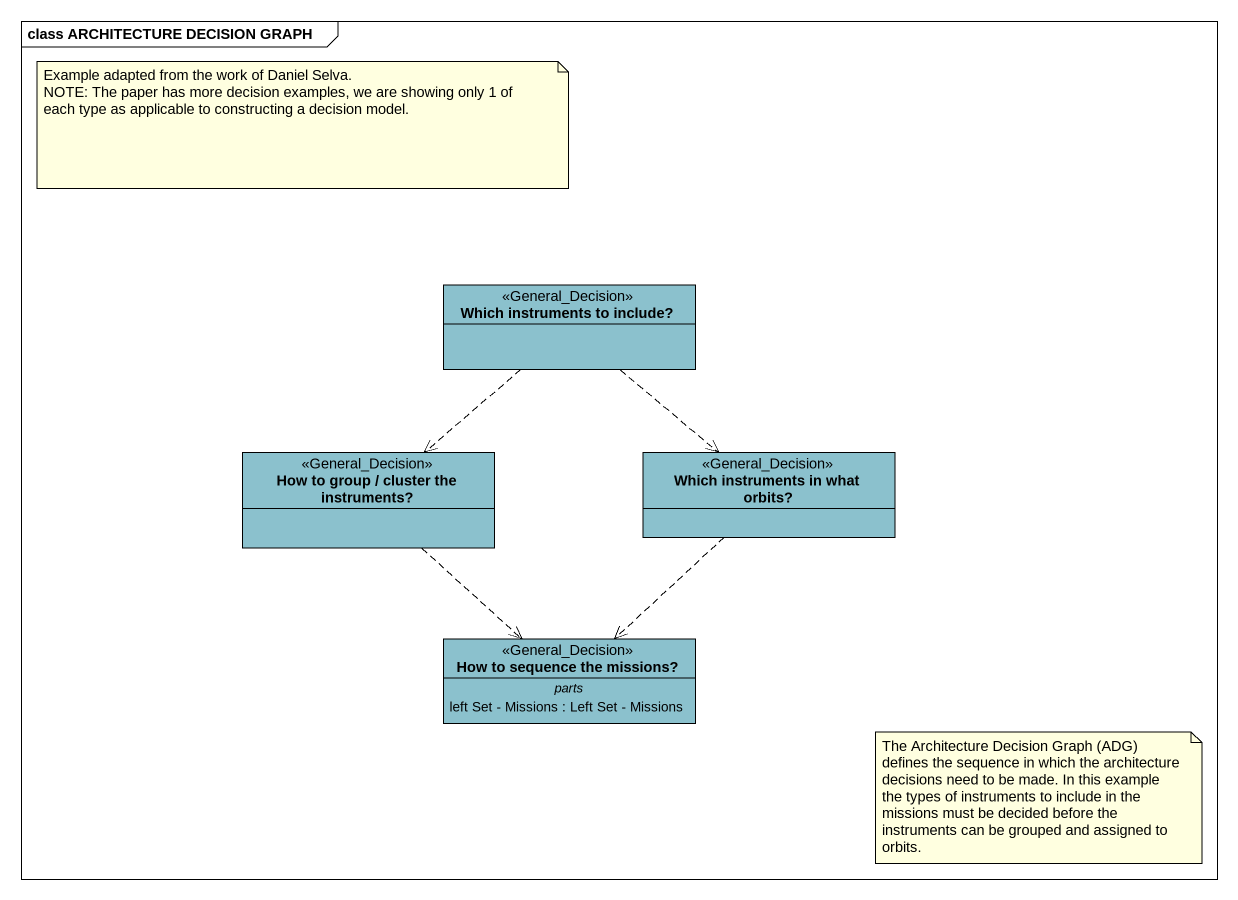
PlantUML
@startuml
mainframe class ARCHITECTURE DECISION GRAPH
hide circle
hide empty members
class "Which instruments to include?" as Which_instruments_to_include <<General_Decision>> #8BC1CD
class "How to group / cluster the instruments?" as How_to_group_cluster_the <<General_Decision>> #8BC1CD
class "Which instruments in what orbits?" as Which_instruments_in_what <<General_Decision>> #8BC1CD
class "How to sequence the missions?" as How_to_sequence_the_missions <<General_Decision>> #8BC1CD {
  -- parts --
  left Set - Missions : Left Set - Missions
}
Which_instruments_to_include ..> How_to_group_cluster_the
Which_instruments_to_include ..> Which_instruments_in_what
How_to_group_cluster_the ..> How_to_sequence_the_missions
Which_instruments_in_what ..> How_to_sequence_the_missions
note as N1
  Example adapted from the work of Daniel Selva.
  NOTE: The paper has more decision examples, we are showing only 1 of each type as applicable to constructing a decision model.
end note
note as N2
  The Architecture Decision Graph (ADG) defines the sequence in which the architecture decisions need to be made. In this example the types of instruments to include in the missions must be decided before the instruments can be grouped and assigned to orbits.
end note
@enduml
